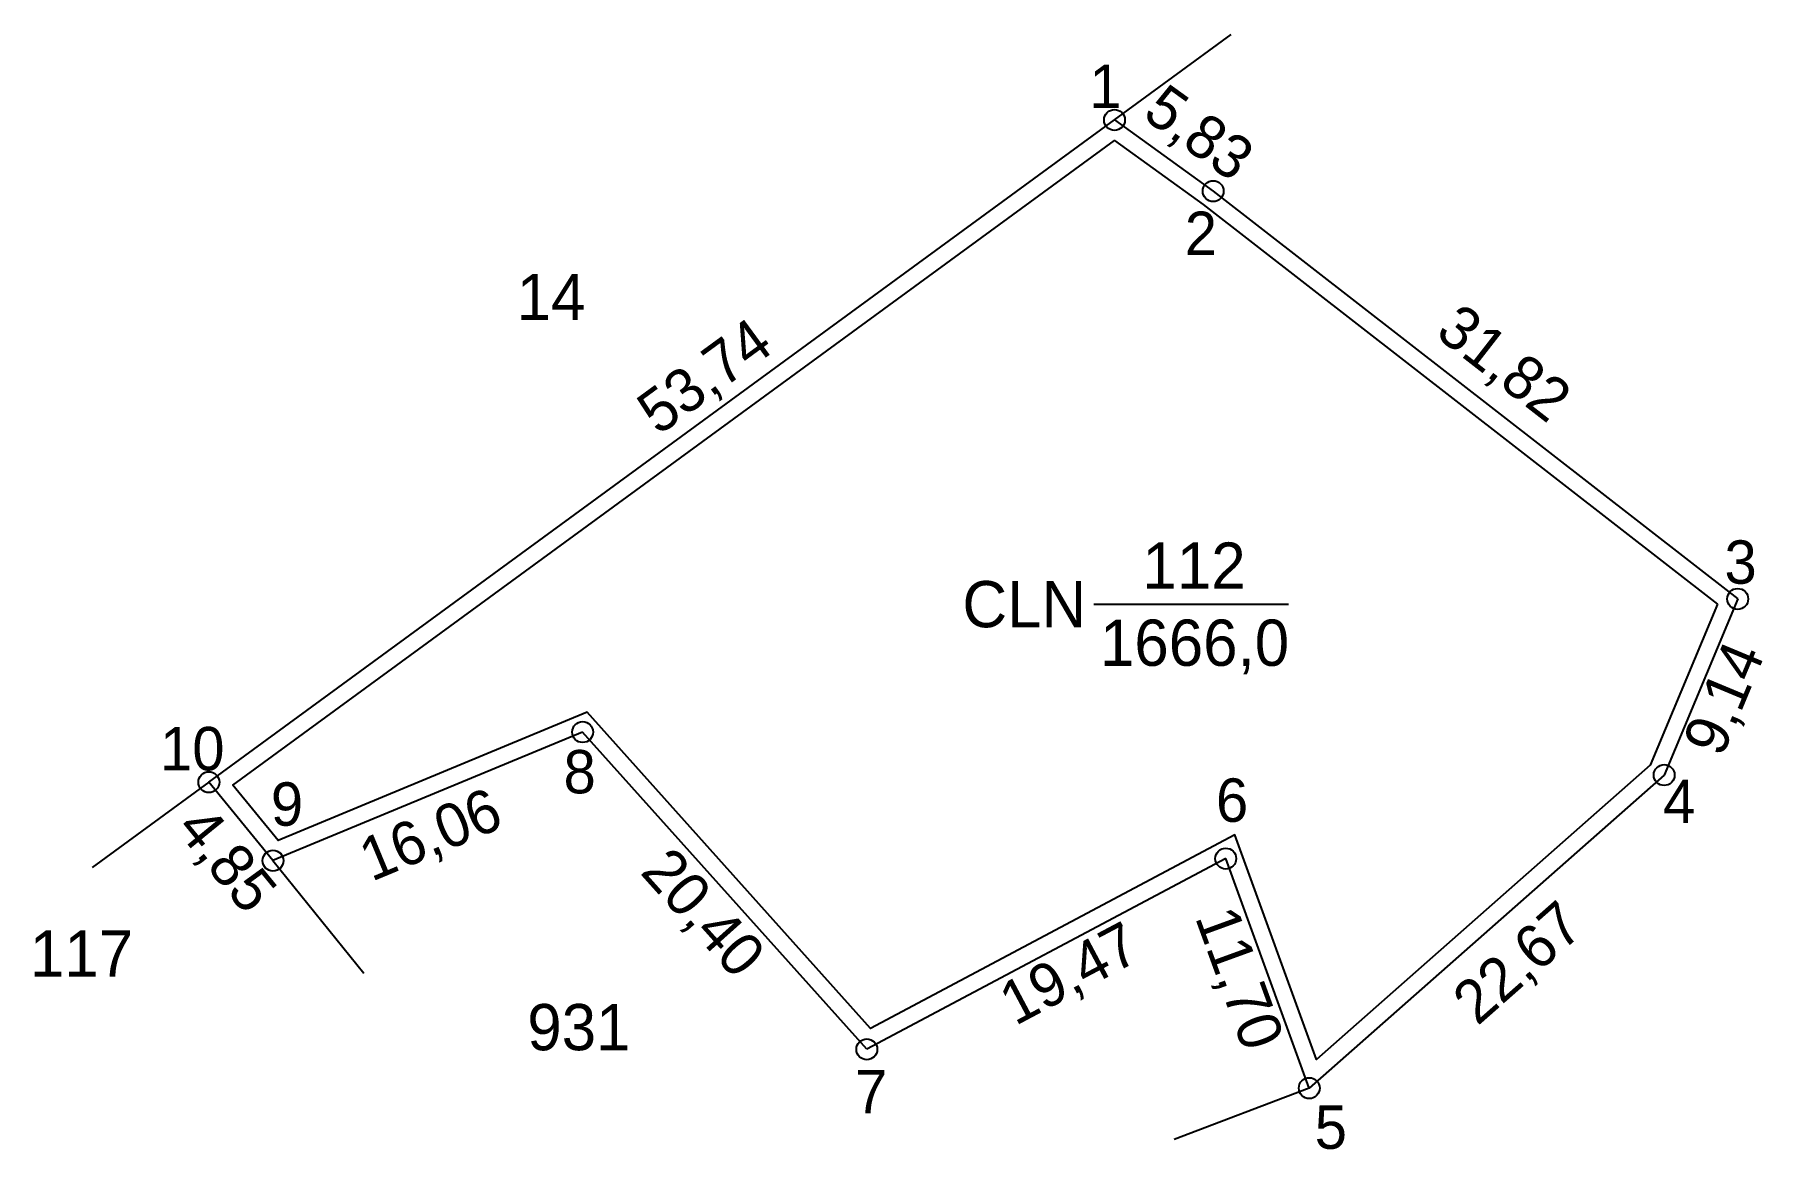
# Model space of a CAD drawing. Extents: x 553976 to 554058.7, y 1840518.1 to 1840571.5.
import ezdxf

# ---------------------------------------------------------------- set-up
doc = ezdxf.new("R2010")
doc.units = 0
for name, color, linetype in [('CanhThua', 7, 'Continuous'), ('ChieuDaiCanhThua', 7, 'Continuous'), ('Level 2', 7, 'Continuous'), ('MocDinhThua', 7, 'Continuous'), ('NhanDiaChinhThua', 7, 'Continuous'), ('NhanTuCan', 7, 'Continuous'), ('RauThua', 7, 'Continuous'), ('SoHieuDinhThua', 7, 'Continuous')]:
    doc.layers.add(name, color=color, linetype=linetype)

msp = doc.modelspace()

# ---------------------------------------------------------------- linework, layer by layer
at = {"layer": 'CanhThua'}
for p, q in [((553984.3, 1840535.66), (554027.67, 1840567.39)), ((554027.67, 1840567.39), (554032.4, 1840563.98)), ((554032.4, 1840563.98), (554057.52, 1840544.44)), ((554057.52, 1840544.44), (554054, 1840536)), ((554002.2, 1840538.06), (553987.37, 1840531.9)), ((554015.81, 1840522.86), (554002.2, 1840538.06)), ((553987.37, 1840531.9), (553984.3, 1840535.66)), ((554054, 1840536), (554037, 1840521)), ((554033, 1840532), (554015.81, 1840522.86)), ((554037, 1840521), (554033, 1840532))]:
    msp.add_line(p, q, dxfattribs=at)
at = {"layer": 'Level 2'}
msp.add_lwpolyline([(554056.546, 1840544.184), (554053.333, 1840536.478), (554037.351, 1840522.376), (554033.437, 1840533.139), (554015.988, 1840523.861), (554002.417, 1840539.017), (553987.613, 1840532.867), (553985.453, 1840535.512), (554027.673, 1840566.401), (554031.92, 1840563.34)], close=True, dxfattribs=at)
at = {"layer": 'MocDinhThua'}
for centre in [(554027.67, 1840567.39), (554032.4, 1840563.98), (554057.52, 1840544.44), (554002.2, 1840538.06), (554054, 1840536), (553984.3, 1840535.66), (553987.37, 1840531.9), (554033, 1840532), (554015.81, 1840522.86), (554037, 1840521)]:
    msp.add_circle(centre, 0.5, dxfattribs=at)
at = {"layer": 'NhanDiaChinhThua'}
msp.add_line((554026.69, 1840544.19), (554036.008, 1840544.19), dxfattribs=at)
at = {"layer": 'RauThua'}
for p, q in [((554027.67, 1840567.39), (554033.257, 1840571.483)), ((553984.3, 1840535.66), (553978.712, 1840531.569)), ((553987.37, 1840531.9), (553991.716, 1840526.507)), ((554037, 1840521), (554030.528, 1840518.534))]:
    msp.add_line(p, q, dxfattribs=at)

# ---------------------------------------------------------------- texts
at = {"layer": 'ChieuDaiCanhThua'}
for s, rotation, p in [('5,83', 324.21103, (554028.943, 1840567.536)), ('53,74', 36.18964, (554005.83, 1840552.24)), ('31,82', 322.12186, (554042.971, 1840557.073)), ('9,14', 67.36086, (554056.757, 1840536.795)), ('16,06', 22.55674, (553992.088, 1840530.88)), ('4,85', 309.23127, (553982.668, 1840533.418)), ('20,40', 311.8411, (554004.906, 1840531.322)), ('22,67', 41.42367, (554045.056, 1840523.952)), ('19,47', 27.99978, (554022.917, 1840523.965)), ('11,70', 289.98311, (554031.513, 1840529.193))]:
    msp.add_text(s, height=2.0778, rotation=rotation, dxfattribs=at).set_placement(p)
at = {"layer": 'NhanDiaChinhThua'}
for s, p in [('112', (554029.01, 1840544.929)), ('CLN', (554020.388, 1840543.082)), ('1666,0', (554026.973, 1840541.235))]:
    msp.add_text(s, height=2.2163, dxfattribs=at).set_placement(p)
at = {"layer": 'NhanTuCan'}
for s, p in [('14', (553999.04, 1840557.799)), ('117', (553975.725, 1840526.34)), ('931', (553999.548, 1840522.816))]:
    msp.add_text(s, height=2.2163, dxfattribs=at).set_placement(p)
at = {"layer": 'SoHieuDinhThua'}
for s, height, p in [('1', 2.078, (554026.469, 1840567.969)), ('2', 2.078, (554031.038, 1840560.92)), ('3', 2.078, (554056.885, 1840545.169)), ('10', 2.0778, (553981.959, 1840536.229)), ('8', 2.078, (554001.285, 1840535.124)), ('9', 2.078, (553987.269, 1840533.575)), ('6', 2.078, (554032.532, 1840533.762)), ('4', 2.078, (554053.949, 1840533.702)), ('7', 2.078, (554015.245, 1840519.79)), ('5', 2.078, (554037.262, 1840518.092))]:
    msp.add_text(s, height=height, dxfattribs=at).set_placement(p)

doc.saveas('drawing.dxf')
